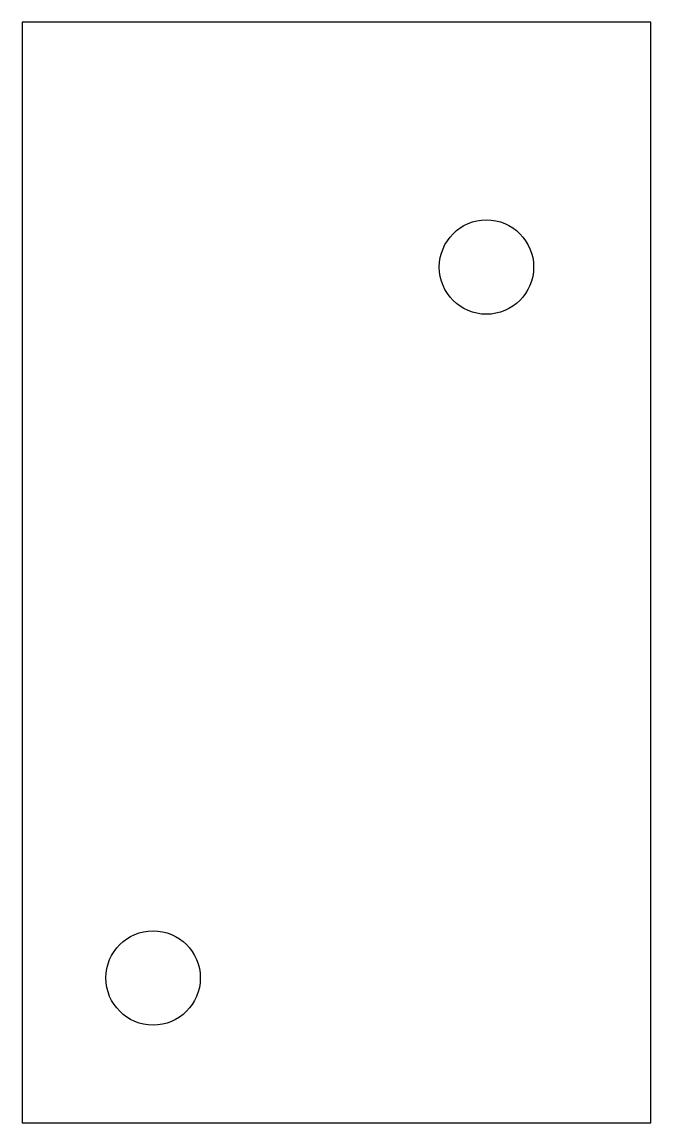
# Model space of a CAD drawing. Header units: millimetres. Extents: x -10 to 10, y -17.5 to 17.5.
import ezdxf

# ---------------------------------------------------------------- set-up
doc = ezdxf.new("R2010")
doc.units = ezdxf.units.MM

msp = doc.modelspace()

# ---------------------------------------------------------------- linework, layer by layer
at = {"color": 7, "linetype": 'Continuous'}
for p, q in [((10, 17.5), (-10, 17.5)), ((-10, 17.5), (-10, -17.5)), ((10, -17.5), (10, 17.5)), ((-10, -17.5), (10, -17.5))]:
    msp.add_line(p, q, dxfattribs=at)
at = {"color": 7, "linetype": 'Continuous', "lineweight": 25}
for p, q in [((-10, 17.5), (-10, -17.5)), ((10, 17.5), (-10, 17.5)), ((10, -17.5), (10, 17.5)), ((-10, -17.5), (10, -17.5))]:
    msp.add_line(p, q, dxfattribs=at)
at = {"color": 7, "linetype": 'Continuous'}
for centre in [(4.769, 9.71), (-5.831, -12.89)]:
    msp.add_circle(centre, 1.5, dxfattribs=at)
at = {"color": 7, "linetype": 'Continuous', "lineweight": 25}
for centre in [(4.769, 9.71), (-5.831, -12.89)]:
    msp.add_circle(centre, 1.5, dxfattribs=at)

doc.saveas('drawing.dxf')
